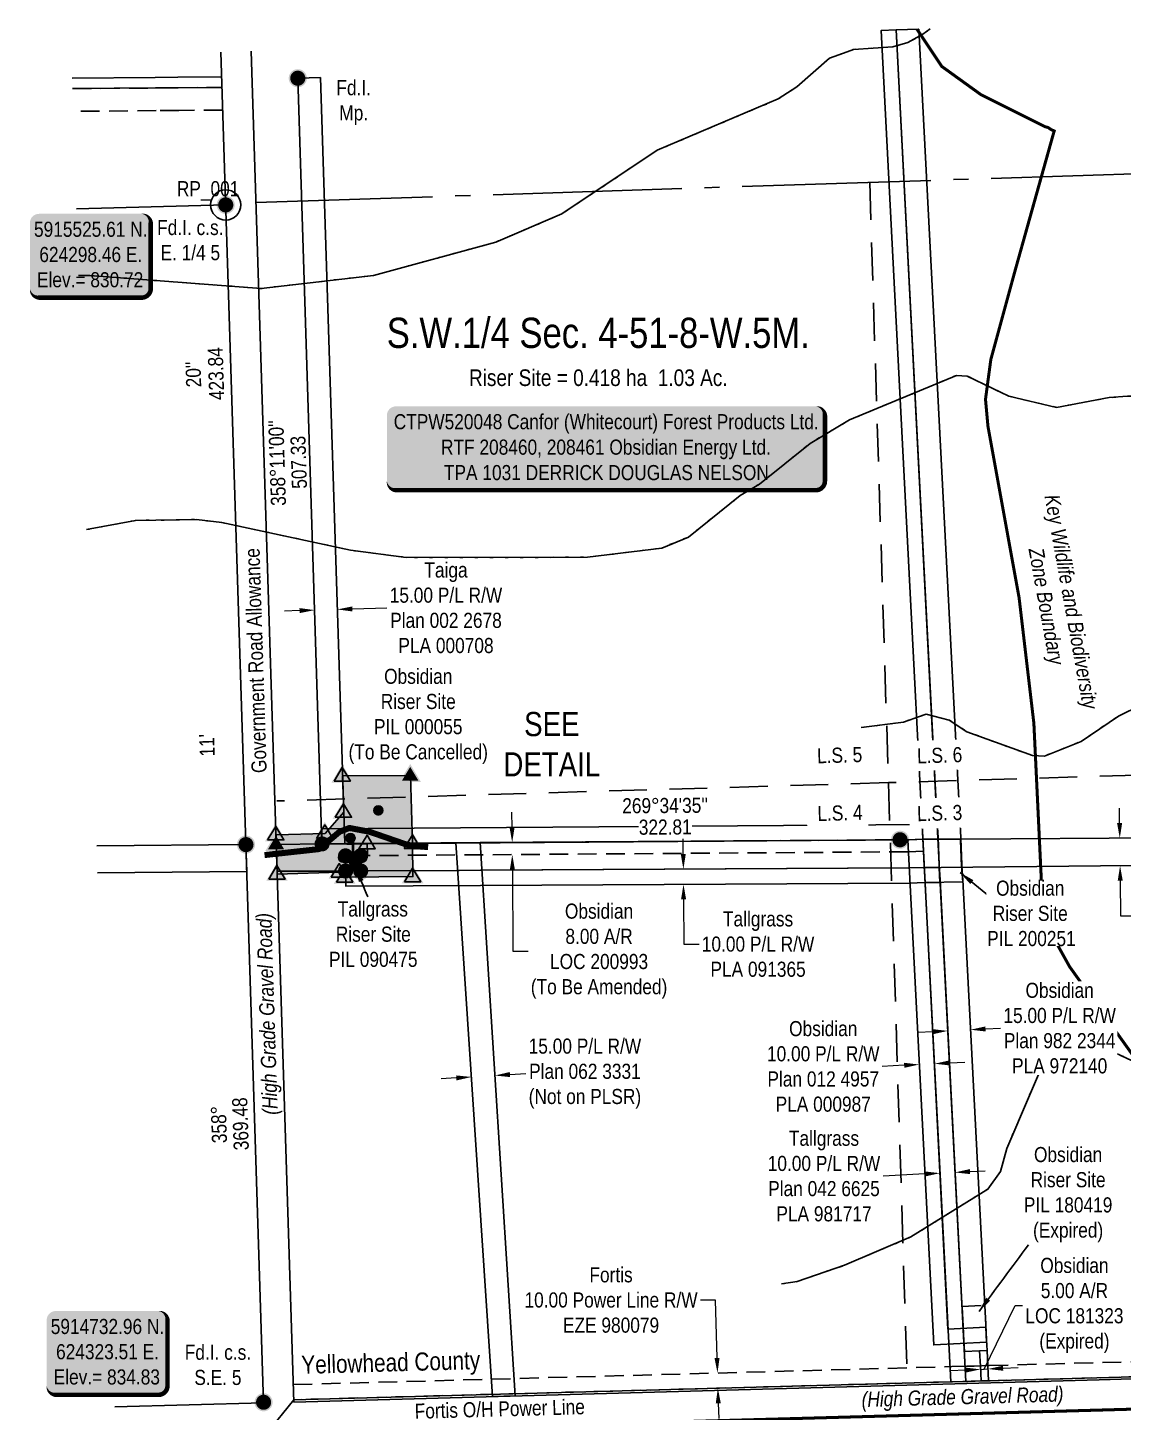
# Model space of a CAD drawing. Extents: x 622735 to 628263, y 5913906 to 5918239.
# Drawn here: x 624167 to 624893, y 5914726 to 5915643 of the extents above; entities that cross this region are included whole.
import ezdxf
from ezdxf.enums import TextEntityAlignment as Align

# ---------------------------------------------------------------- set-up
doc = ezdxf.new("R2010")
doc.units = 0
doc.header["$LTSCALE"] = 5
for name, pattern in [('BORDER2', [22.225, 6.35, -3.175, 6.35, -3.175, 0, -3.175]), ('DASHDOT2', [12.7, 6.35, -3.175, 0, -3.175]), ('foc-ACCESSROAD', [3.75, 2.5, -1.25]), ('foc-FLOWLINE', [3.75, 2.5, -1.25]), ('foc-LSD', [8, 5, -3]), ('foc-QUARTERLINE', [33, 25, -3, 2, -3]), ('foc-WHEELTRACKS', [2, 0.4, -1.6]), ('UG_PIPE', [1.875, 1.25, -0.625])]:
    doc.linetypes.add(name, pattern=pattern)
for name, color, linetype in [('35', 37, 'Continuous'), ('AS-FENCE', 48, 'foc-FENCE'), ('AS-PIPE-AG', 44, 'Continuous'), ('AS-PIPE-UG', 44, 'UG_PIPE'), ('AS-POWER', 104, 'foc-POWER'), ('AS-ROADS', 254, 'Continuous'), ('AS-SYMBOL', 7, 'Continuous'), ('AS-WILDLIFE', 131, 'DASHDOT2'), ('C-AR', 13, 'foc-ACCESSROAD'), ('C-RW', 13, 'Continuous'), ('C-SYMBOL', 7, 'Continuous'), ('C-WS', 13, 'foc-ACCESSROAD'), ('DETAIL-T', 7, 'Continuous'), ('F-AR', 190, 'foc-ACCESSROAD'), ('F-EZE', 190, 'foc-FLOWLINE'), ('F-RW', 190, 'Continuous'), ('L-33', 7, 'Continuous'), ('L-AREAREQUIRED', 7, 'Continuous'), ('L-BD', 7, 'Continuous'), ('L-MON', 1, 'Continuous'), ('L-MON-T', 1, 'Continuous'), ('L-ROAD-T', 7, 'Continuous'), ('L-SEC', 7, 'Continuous'), ('L-SECLBL', 7, 'Continuous'), ('L-SECQ', 8, 'foc-QUARTERLINE'), ('L-SECTION-LSD', 7, 'foc-LSD'), ('P-PROPOSED', 10, 'Continuous'), ('P-PROPOSED-H', 21, 'Continuous'), ('T-WATER-P3', 160, 'foc-WHEELTRACKS')]:
    doc.layers.add(name, color=color, linetype=linetype)
doc.layers.add('AS-COUNTY', color=7, linetype='BORDER2', lineweight=60, true_color=0xcc33ff)
for name, color, linetype, lineweight in [('C-AR-T', 13, 'Continuous', 9), ('C-RW-T', 13, 'Continuous', 9), ('C-WS-T', 13, 'Continuous', 9), ('F-EZE-T', 190, 'Continuous', 9), ('F-RW-T', 190, 'Continuous', 9), ('T-TEXT', 48, 'Continuous', 18)]:
    doc.layers.add(name, color=color, linetype=linetype, lineweight=lineweight)
doc.styles.add('100L', font='ARIALN.TTF', dxfattribs={"height": 11})
doc.styles.add('175L', font='ARIALN.TTF', dxfattribs={"height": 20})
doc.styles.add('240', font='ARIALN.TTF', dxfattribs={"height": 30})
doc.styles.add('80', font='ARIALN.TTF', dxfattribs={"height": 10})
doc.styles.add('80CG', font='ARIALN.TTF', dxfattribs={"height": 10})
doc.styles.add('80L', font='ARIALN.TTF', dxfattribs={"height": 10})
doc.styles.add('80LS', font='ARIALNI.TTF', dxfattribs={"height": 10})
doc.styles.add('foc-LtypeFont', font='ARIALN.TTF', dxfattribs={"height": 7.35})
doc.linetypes.add('foc-FENCE', pattern='A,10,-1,["X",foc-LtypeFont,S=0.2,R=0,X=-0.625,Y=-0.75],-1.24', length=12.24)
doc.linetypes.add('foc-POWER', pattern='A,6,-1,["P",foc-LtypeFont,S=0.2,R=0,X=-0.625,Y=-0.75],-1.24,4', length=12.24)
doc.linetypes.add('foc-POWER-NOLINE', pattern='A,0,-4,["P",foc-LtypeFont,S=0.2,R=0,X=-0.625,Y=-0.75],-8.24', length=12.24)
doc.linetypes.add('foc-TOPO-flowdirection-NOLINE', pattern='A,0,[">",foc-LtypeFont,S=0.3,R=0,X=0,Y=-0.945],-20,[">",foc-LtypeFont,S=0.3,R=0,X=0,Y=-0.945],0', length=20)
doc.dimstyles.new('Compass 5 000', dxfattribs={"dimscale": 5, "dimtxt": 9, "dimasz": 2, "dimexe": 0.2, "dimexo": 0.0625, "dimgap": 0.5, "dimtad": 0, "dimtih": 1, "dimtoh": 1, "dimzin": 0, "dimdsep": 46, "dimtxsty": '80CG', "dimcen": 0.1, "dimse1": 1, "dimse2": 1, "dimclrd": 256, "dimclrt": 256, "dimaunit": 1, "dimadec": 4, "dimazin": 0, "dimtfac": 0.06, "dimtofl": 0, "dimtmove": 0, "dimatfit": 1, "dimfxl": 0.2, "dimtolj": 1, "dimtzin": 0, "dimlwd": -1, "dimarcsym": 0})

# ---------------------------------------------------------------- blocks, each defined once
blk = doc.blocks.new('*U375')
h = blk.add_hatch(color=255)
edge = h.paths.add_edge_path()
edge.add_line((-139, -28.5), (139, -28.5))
edge.add_arc((139, -22.5), 6, 270, 360)
edge.add_line((145, -22.5), (145, 21))
edge.add_arc((139, 21), 6, 0, 90)
edge.add_line((139, 27), (-139, 27))
edge.add_arc((-139, 21), 6, 90, 180)
edge.add_line((-145, 21), (-145, -22.5))
edge.add_arc((-139, -22.5), 6, 180, 270)
at = {"color": 44, "flags": 128}
blk.add_lwpolyline([(-139, -28.5, 3, 3, 0), (139, -28.5, 3, 3, 0.414214), (145, -22.5, 3, 3, 0), (145, 21, 3, 0, 0.414214), (139, 27, 0, 0, 0), (-139, 27, 0, 0, 0.414214), (-145, 21, 0, 0, 0), (-145, -22.5, 0, 3, 0.414214)], format="xyseb", close=True, dxfattribs=at)
at = {"color": 44, "style": '80'}
blk.add_attdef('ENTER_TEXT_001', (-35.99, -5), '', height=10, dxfattribs=at)
blk = doc.blocks.new('*D376')
at = {"layer": 'F-EZE-T', "transparency": 16777216}
for p, q in [((624622.7, 5914800.61), (624612.7, 5914800.61)), ((624623.75, 5914762.3), (624622.7, 5914800.61)), ((624624.56, 5914732.3), (624624.84, 5914722.3))]:
    blk.add_line(p, q, dxfattribs=at)
for points in [[(624625.41, 5914762.34), (624622.08, 5914762.25), (624624.02, 5914752.3)], [(624626.23, 5914732.34), (624622.9, 5914732.25), (624624.29, 5914742.29)]]:
    blk.add_solid(points, dxfattribs=at)
at = {"layer": 'F-EZE-T', "transparency": 16777216, "insert": (624553.56, 5914800.61), "char_height": 10, "attachment_point": 5, "style": '80CG', "bg_fill": 3, "box_fill_scale": 1.1, "bg_fill_color": 256, "bg_fill_true_color": 13158600, "bg_fill_transparency": 0}
blk.add_mtext('\\A1;Fortis\\P10.00 Power Line R/W\\PEZE 980079', dxfattribs=at)
blk = doc.blocks.new('*D377')
at = {"layer": 'C-AR-T', "transparency": 16777216}
for p, q in [((624800.66, 5914754.86), (624821.06, 5914797.04)), ((624821.06, 5914797.04), (624826.06, 5914797.04)), ((624788.19, 5914754.25), (624778.2, 5914753.76)), ((624798.18, 5914754.74), (624803.15, 5914754.98)), ((624813.14, 5914755.47), (624823.12, 5914755.96))]:
    blk.add_line(p, q, dxfattribs=at)
for points in [[(624788.11, 5914755.91), (624788.27, 5914752.58), (624798.18, 5914754.74)], [(624813.05, 5914757.13), (624813.22, 5914753.81), (624803.15, 5914754.98)]]:
    blk.add_solid(points, dxfattribs=at)
at = {"layer": 'C-AR-T', "transparency": 16777216, "insert": (624860.36, 5914797.04), "char_height": 10, "attachment_point": 5, "style": '80CG'}
blk.add_mtext('\\A1;Obsidian\\P5.00 A/R\\PLOC 181323\\P(Expired)', dxfattribs=at)
blk = doc.blocks.new('*D378')
at = {"layer": 'C-AR-T', "transparency": 16777216}
for p, q in [((624488.04, 5915113.53), (624487.97, 5915123.53)), ((624488.23, 5915085.53), (624488.61, 5915031.57)), ((624488.61, 5915031.57), (624498.61, 5915031.57))]:
    blk.add_line(p, q, dxfattribs=at)
for points in [[(624489.7, 5915113.54), (624486.37, 5915113.52), (624488.11, 5915103.53)], [(624489.9, 5915085.55), (624486.57, 5915085.52), (624488.16, 5915095.53)]]:
    blk.add_solid(points, dxfattribs=at)
at = {"layer": 'C-AR-T', "transparency": 16777216, "insert": (624545.63, 5915031.57), "char_height": 10, "attachment_point": 5, "style": '80CG'}
blk.add_mtext('\\A1;Obsidian\\P8.00 A/R\\PLOC 200993\\P(To Be Amended)', dxfattribs=at)
blk = doc.blocks.new('*D379')
at = {"layer": 'C-RW-T', "transparency": 16777216}
for p, q in [((624747.63, 5914956.02), (624733.14, 5914955.25)), ((624777.75, 5914957.61), (624787.73, 5914958.13))]:
    blk.add_line(p, q, dxfattribs=at)
for points in [[(624747.54, 5914957.68), (624747.71, 5914954.35), (624757.61, 5914956.54)], [(624777.66, 5914959.27), (624777.83, 5914955.94), (624767.76, 5914957.08)]]:
    blk.add_solid(points, dxfattribs=at)
at = {"layer": 'C-RW-T', "transparency": 16777216, "insert": (624694.06, 5914955.25), "char_height": 10, "attachment_point": 5, "style": '80CG'}
blk.add_mtext('\\A1;Obsidian\\P10.00 P/L R/W\\PPlan 012 4957\\PPLA 000987', dxfattribs=at)
blk = doc.blocks.new('*D380')
at = {"layer": 'F-RW-T', "transparency": 16777216}
for p, q in [((624601.38, 5915095.87), (624601.3, 5915105.87)), ((624601.6, 5915065.87), (624601.81, 5915036.22)), ((624601.81, 5915036.22), (624611.81, 5915036.22))]:
    blk.add_line(p, q, dxfattribs=at)
for points in [[(624603.04, 5915095.88), (624599.71, 5915095.86), (624601.45, 5915085.87)], [(624603.26, 5915065.88), (624599.93, 5915065.86), (624601.52, 5915075.87)]]:
    blk.add_solid(points, dxfattribs=at)
at = {"layer": 'F-RW-T', "transparency": 16777216, "insert": (624650.9, 5915036.22), "char_height": 10, "attachment_point": 5, "style": '80CG'}
blk.add_mtext('\\A1;Tallgrass\\P10.00 P/L R/W\\PPLA 091365', dxfattribs=at)
blk = doc.blocks.new('*D381')
at = {"layer": 'C-RW-T', "transparency": 16777216}
for p, q in [((624766.58, 5914978.28), (624756.59, 5914977.76)), ((624801.51, 5914980.09), (624811.49, 5914980.61))]:
    blk.add_line(p, q, dxfattribs=at)
for points in [[(624801.42, 5914981.76), (624801.59, 5914978.43), (624791.52, 5914979.57)], [(624766.49, 5914979.94), (624766.67, 5914976.61), (624776.57, 5914978.8)]]:
    blk.add_solid(points, dxfattribs=at)
at = {"layer": 'C-RW-T', "transparency": 16777216, "insert": (624850.58, 5914980.61), "char_height": 10, "attachment_point": 5, "style": '80CG', "bg_fill": 3, "box_fill_scale": 1.1, "bg_fill_color": 256, "bg_fill_true_color": 13158600, "bg_fill_transparency": 0}
blk.add_mtext('\\A1;Obsidian\\P15.00 P/L R/W\\PPlan 982 2344\\PPLA 972140', dxfattribs=at)
blk = doc.blocks.new('*D382')
at = {"layer": 'F-RW-T', "transparency": 16777216}
for p, q in [((624761.35, 5914884.1), (624733.64, 5914882.66)), ((624791.22, 5914885.64), (624801.2, 5914886.16))]:
    blk.add_line(p, q, dxfattribs=at)
for points in [[(624761.26, 5914885.76), (624761.44, 5914882.43), (624771.34, 5914884.61)], [(624791.13, 5914887.31), (624791.3, 5914883.98), (624781.23, 5914885.12)]]:
    blk.add_solid(points, dxfattribs=at)
at = {"layer": 'F-RW-T', "transparency": 16777216, "insert": (624694.55, 5914882.66), "char_height": 10, "attachment_point": 5, "style": '80CG'}
blk.add_mtext('\\A1;Tallgrass\\P10.00 P/L R/W\\PPlan 042 6625\\PPLA 981717', dxfattribs=at)
blk = doc.blocks.new('*D452')
at = {"layer": 'F-RW-T', "transparency": 16777216}
for p, q in [((624347.34, 5915257.04), (624337.34, 5915256.72)), ((624382.31, 5915258.15), (624405.2, 5915258.87))]:
    blk.add_line(p, q, dxfattribs=at)
for points in [[(624347.28, 5915258.71), (624347.39, 5915255.37), (624357.33, 5915257.36)], [(624382.26, 5915259.81), (624382.37, 5915256.48), (624372.32, 5915257.83)]]:
    blk.add_solid(points, dxfattribs=at)
at = {"layer": 'F-RW-T', "transparency": 16777216, "insert": (624444.28, 5915258.87), "char_height": 10, "attachment_point": 5, "style": '80CG'}
blk.add_mtext('\\A1;Taiga\\P15.00 P/L R/W\\PPlan 002 2678\\PPLA 000708', dxfattribs=at)
blk = doc.blocks.new('RISER')
h = blk.add_hatch(color=255)
h.dxf.hatch_style = 1
edge = h.paths.add_edge_path()
edge.add_arc((0, 0), 0.7, 0, 360)
blk.add_hatch(color=48).paths.add_polyline_path([(0.58, -0.15), (-0.58, -0.15, 0.774597)])
at = {"color": 48}
blk.add_line((-0.58, -0.15), (0.58, -0.15), dxfattribs=at)
blk.add_circle((0, 0), 0.6, dxfattribs=at)
blk = doc.blocks.new('PIG')
h = blk.add_hatch(color=255)
h.dxf.hatch_style = 1
edge = h.paths.add_edge_path()
edge.add_arc((0, 0), 0.85, 0, 360)
at = {"layer": 'AS-SYMBOL'}
h = blk.add_hatch(color=48, dxfattribs=at)
h.dxf.hatch_style = 1
h.paths.add_polyline_path([(-0.1, 0, 1), (-0.55, 0, 1)])
h = blk.add_hatch(color=48, dxfattribs=at)
h.dxf.hatch_style = 1
h.paths.add_polyline_path([(0.1, 0, 1), (0.55, 0, 1)])
at = {"layer": 'AS-SYMBOL', "color": 48}
for centre, radius in [((0, 0), 0.75), ((-0.33, 0), 0.225), ((0.33, 0), 0.225)]:
    blk.add_circle(centre, radius, dxfattribs=at)
blk = doc.blocks.new('fdia')
at = {"color": 255, "const_width": 1}
blk.add_lwpolyline([(-0.5, 0, 1), (0.5, 0, 1)], format="xyb", close=True, dxfattribs=at)
blk = doc.blocks.new('Fdiaa')
blk.add_blockref('fdia', (0, 0))
blk = doc.blocks.new('fdib')
at = {"color": 1, "const_width": 1.6}
blk.add_lwpolyline([(-0.4, 0, 1), (0.4, 0, 1)], format="xyb", close=True, dxfattribs=at)
at = {"color": 1}
blk.add_circle((0, 0), 0.8, dxfattribs=at)
blk = doc.blocks.new('Fdibb')
blk.add_blockref('fdib', (0, 0))
blk = doc.blocks.new('fdicc')
for name in ['Fdibb', 'Fdiaa']:
    blk.add_blockref(name, (0, 0))
blk = doc.blocks.new('FDI')
blk.add_blockref('fdicc', (0, 0))
blk = doc.blocks.new('STRIA')
blk.add_hatch(color=255).paths.add_polyline_path([(-0.04, 1.52), (-1.47, -0.87), (1.39, -0.87)])
blk = doc.blocks.new('STRIAA')
blk.add_blockref('STRIA', (0, 0))
blk = doc.blocks.new('STRIB')
at = {"color": 1}
blk.add_solid([(-1.12, -0.67), (-0.04, 1.13), (1.04, -0.67)], dxfattribs=at)
blk = doc.blocks.new('STRIBB')
blk.add_blockref('STRIB', (0, 0))
blk = doc.blocks.new('STRICC')
for name in ['STRIAA', 'STRIBB']:
    blk.add_blockref(name, (0, 0))
blk = doc.blocks.new('fdspike')
blk.add_blockref('STRICC', (0, 0))
blk = doc.blocks.new('TRIA')
blk.add_hatch(color=255).paths.add_polyline_path([(-0.04, 1.52), (-1.47, -0.87), (1.39, -0.87)])
blk = doc.blocks.new('TRIAA')
blk.add_blockref('TRIA', (0, 0))
blk = doc.blocks.new('TRIB')
at = {"color": 1}
blk.add_lwpolyline([(-1.12, -0.67), (-0.04, 1.13), (1.04, -0.67)], close=True, dxfattribs=at)
blk = doc.blocks.new('TRIBB')
blk.add_blockref('TRIB', (0, 0))
blk = doc.blocks.new('TRICC')
for name in ['TRIAA', 'TRIBB']:
    blk.add_blockref(name, (0, 0))
blk = doc.blocks.new('plspike')
blk.add_blockref('TRICC', (0, 0))
blk = doc.blocks.new('*D458')
at = {"layer": 'F-RW-T', "transparency": 16777216}
for p, q in [((624451.13, 5914947.66), (624441.15, 5914947.03)), ((624486.62, 5914949.9), (624497.18, 5914950.56))]:
    blk.add_line(p, q, dxfattribs=at)
for points in [[(624451.02, 5914949.33), (624451.23, 5914946), (624461.11, 5914948.29)], [(624486.52, 5914951.56), (624486.73, 5914948.23), (624476.64, 5914949.27)]]:
    blk.add_solid(points, dxfattribs=at)
at = {"layer": 'F-RW-T', "transparency": 16777216, "insert": (624536.27, 5914950.56), "char_height": 10, "attachment_point": 5, "style": '80CG'}
blk.add_mtext('\\A1;15.00 P/L R/W\\PPlan 062 3331\\P(Not on PLSR)', dxfattribs=at)
blk = doc.blocks.new('*D459')
at = {"layer": 'F-RW-T', "transparency": 16777216}
for p, q in [((624890.28, 5915116.35), (624890.17, 5915126.35)), ((624890.69, 5915078.18), (624890.93, 5915054.87)), ((624890.93, 5915054.87), (624900.93, 5915054.87))]:
    blk.add_line(p, q, dxfattribs=at)
for points in [[(624891.95, 5915116.37), (624888.61, 5915116.34), (624890.39, 5915106.35)], [(624892.35, 5915078.2), (624889.02, 5915078.16), (624890.58, 5915088.18)]]:
    blk.add_solid(points, dxfattribs=at)
at = {"layer": 'F-RW-T', "transparency": 16777216, "insert": (624940.02, 5915054.87), "char_height": 10, "attachment_point": 5, "style": '80CG'}
blk.add_mtext('\\A1;Taiga\\P18.00 P/L R/W\\PPlan 002 2676\\PPLA 992285', dxfattribs=at)
blk = doc.blocks.new('*U464')
h = blk.add_hatch(color=254)
edge = h.paths.add_edge_path()
edge.add_line((-34, -28.5), (34, -28.5))
edge.add_arc((34, -22.5), 6, 270, 360)
edge.add_line((40, -22.5), (40, 21))
edge.add_arc((34, 21), 6, 0, 90)
edge.add_line((34, 27), (-34, 27))
edge.add_arc((-34, 21), 6, 90, 180)
edge.add_line((-40, 21), (-40, -22.5))
edge.add_arc((-34, -22.5), 6, 180, 270)
at = {"color": 1, "flags": 128}
blk.add_lwpolyline([(-34, -28.5, 3, 3, 0), (34, -28.5, 3, 3, 0.414214), (40, -22.5, 3, 3, 0), (40, 21, 3, 0, 0.414214), (34, 27, 0, 0, 0), (-34, 27, 0, 0, 0.414214), (-40, 21, 0, 0, 0), (-40, -22.5, 0, 3, 0.414214)], format="xyseb", close=True, dxfattribs=at)
blk.add_lwpolyline([(-28.6, -6.24, 0, 10, 0), (0, 0, 5, 5, 0)], format="xyseb", dxfattribs=at)
at = {"color": 1, "style": '80'}
blk.add_attdef('ENTER_TEXT_001', (-35.99, -5), '', height=10, dxfattribs=at)

msp = doc.modelspace()

# ---------------------------------------------------------------- hatches: boundary and pattern name
at = {"layer": 'P-PROPOSED-H'}
h = msp.add_hatch(color=256, dxfattribs=at)
h.dxf.hatch_style = 1
h.paths.add_polyline_path([(624377.397, 5915080.621), (624373.829, 5915083.862), (624332.581, 5915082.555), (624331.77, 5915108.541), (624364.243, 5915109.568), (624376.584, 5915123.555), (624375.817, 5915147.558), (624420.791, 5915147.893), (624422.22, 5915102.932), (624422.371, 5915080.94)])

# ---------------------------------------------------------------- linework, layer by layer
at = {"layer": '35', "color": 3}
msp.add_circle((624298.456, 5915525.612), 9.997, dxfattribs=at)
at = {"layer": 'AS-COUNTY', "const_width": 1.999, "flags": 128}
msp.add_lwpolyline([(625254.996, 5914738.391), (625155.01, 5914735.583), (624877.34, 5914727.785), (624805.783, 5914725.799), (624790.796, 5914725.382), (624780.794, 5914725.105), (624672.102, 5914722.09), (624225.651, 5914709.723)], dxfattribs=at)
at = {"layer": 'AS-FENCE'}
for p, q in [((624348.163, 5915108.148), (624348.072, 5915108.197)), ((624355.048, 5915108.002), (624354.946, 5915107.972))]:
    msp.add_line(p, q, dxfattribs=at)
at = {"layer": 'AS-PIPE-AG'}
for p, q in [((624399.469, 5915124.755), (624399.478, 5915124.739)), ((624399.478, 5915124.739), (624401.179, 5915126.351)), ((624401.179, 5915126.351), (624401.375, 5915126.658)), ((624381.06, 5915106.411), (624381.051, 5915106.418)), ((624383.647, 5915091.83), (624383.643, 5915087.862)), ((624383.648, 5915091.828), (624383.647, 5915091.83)), ((624383.647, 5915087.861), (624383.637, 5915089.665)), ((624383.643, 5915087.862), (624383.647, 5915087.861))]:
    msp.add_line(p, q, dxfattribs=at)
for points in [[(624378.885, 5915102.769), (624378.596, 5915102.844), (624378.596, 5915102.49), (624382.296, 5915102.371), (624382.431, 5915094.98)], [(624382.097, 5915104.659), (624382.19, 5915105.842), (624381.072, 5915105.951), (624381.06, 5915106.411)], [(624381.932, 5915105.345), (624383.074, 5915105.349), (624382.947, 5915093.693)], [(624383.637, 5915089.665), (624383.031, 5915089.632), (624382.939, 5915093.556)]]:
    msp.add_lwpolyline(points, dxfattribs=at)
at = {"layer": 'AS-PIPE-UG'}
for p, q in [((624376.13, 5915093.583), (624376.115, 5915093.572)), ((624376.115, 5915093.572), (624388.791, 5915093.566))]:
    msp.add_line(p, q, dxfattribs=at)
at = {"layer": 'AS-POWER', "linetype": 'foc-POWER-NOLINE', "flags": 128}
msp.add_lwpolyline([(624225.651, 5914709.723), (624325.614, 5914712.493), (624343.581, 5914734.632), (624899.254, 5914749.791), (624902.133, 5914649.848)], dxfattribs=at)
at = {"layer": 'AS-ROADS', "const_width": 3.999}
msp.add_lwpolyline([(624324.154, 5915095.208), (624360.14, 5915099.14), (624373.885, 5915110.681), (624380.372, 5915113.136), (624393.622, 5915110.641), (624417.373, 5915102.436), (624417.392, 5915102.415), (624421.926, 5915101.349), (624432.439, 5915100.458)], dxfattribs=at)
at = {"layer": 'AS-WILDLIFE', "const_width": 2, "flags": 128}
msp.add_lwpolyline([(625089.264, 5914654.958), (625072.355, 5914705.684), (624999.193, 5914881.274), (624989.107, 5914894.721), (624946.721, 5914915.914), (624920.732, 5914934.646), (624910.069, 5914947.233), (624857.152, 5915021.317), (624846.138, 5915041.172), (624838.639, 5915074.684), (624833.513, 5915182.335), (624823.702, 5915265.723), (624803.097, 5915379.052), (624801.484, 5915396.941), (624805.008, 5915423.253), (624820.883, 5915481.461), (624821.034, 5915481.904), (624821.063, 5915482.112), (624846.95, 5915574.567), (624844.995, 5915575.436), (624842.846, 5915576.912), (624840.888, 5915577.374), (624798.554, 5915598.541), (624772.565, 5915617.273), (624756.087, 5915641.933)], dxfattribs=at)
at = {"layer": 'C-AR'}
for points in [[(624744.809, 5915105.327), (624749.819, 5915105.335), (624759.971, 5915105.695), (624760.383, 5915097.702), (624750.238, 5915097.368), (624392.243, 5915094.862), (624392.169, 5915102.859), (624422.178, 5915103.068), (624450.838, 5915103.269), (624465.859, 5915103.375), (624744.809, 5915105.327)], [(624803.532, 5914747.18), (624798.558, 5914747.038), (624798.071, 5914756.92), (624797.572, 5914767.026), (624802.54, 5914767.288), (624803.049, 5914757.058), (624803.532, 5914747.18)]]:
    msp.add_lwpolyline(points, close=True, dxfattribs=at)
at = {"layer": 'C-RW'}
msp.add_lwpolyline([(624757.381, 5915641.976), (624785.051, 5915106.888), (624785.097, 5915105.9), (624785.768, 5915088.859), (624785.857, 5915087.804), (624786.365, 5915078.889), (624800.995, 5914797.095), (624801.66, 5914784.276), (624802.173, 5914774.371), (624802.54, 5914767.288), (624803.046, 5914757.058), (624803.532, 5914747.18), (624798.561, 5914747.038), (624788.441, 5914746.768), (624771.38, 5915078.85), (624770.863, 5915088.826), (624770.054, 5915106.778), (624769.488, 5915117.04), (624742.425, 5915641.481), (624757.381, 5915641.976)], dxfattribs=at)
for points in [[(624749.978, 5915105.361), (624767.178, 5914770.928), (624802.119, 5914772.753), (624801.597, 5914782.736), (624776.648, 5914781.433), (624759.47, 5915115.428), (624362.166, 5915112.493), (624362.24, 5915102.496), (624744.95, 5915105.324)], [(624769.98, 5915105.746), (624784.532, 5915105.838), (624784.974, 5915105.956), (624785.024, 5915104.854), (624785.679, 5915087.811), (624786.437, 5915077.499), (624761.463, 5915076.972), (624760.899, 5915087.783), (624760.385, 5915097.702), (624759.971, 5915105.695), (624769.98, 5915105.746)]]:
    msp.add_lwpolyline(points, close=True, dxfattribs=at)
at = {"layer": 'C-WS'}
msp.add_lwpolyline([(624797.572, 5914767.026), (624787.572, 5914766.497), (624787.213, 5914773.428), (624786.699, 5914783.332), (624786.027, 5914796.304), (624800.995, 5914797.095), (624801.66, 5914784.276), (624802.173, 5914774.371), (624802.54, 5914767.288), (624797.572, 5914767.026)], close=True, dxfattribs=at)
at = {"layer": 'F-AR'}
for points in [[(624196.987, 5915602.568), (624251.991, 5915603.041), (624266.996, 5915603.171), (624295.996, 5915603.421)], [(624296.471, 5915588.414), (624267.48, 5915588.165), (624252.474, 5915588.036), (624197.468, 5915587.563)]]:
    msp.add_lwpolyline(points, dxfattribs=at)
at = {"layer": 'F-EZE'}
msp.add_lwpolyline([(624343.265, 5914744.633), (624779.091, 5914756.534), (624789.014, 5914756.805), (624794.016, 5914756.941), (624803.941, 5914757.212), (624908.572, 5914760.07), (624908.846, 5914750.053), (624804.47, 5914747.2), (624789.532, 5914746.792), (624779.562, 5914746.52), (624343.581, 5914734.632)], dxfattribs=at)
at = {"layer": 'F-RW'}
for points in [[(624742.425, 5915641.481), (624788.441, 5914746.768), (624778.445, 5914746.495), (624732.433, 5915641.15)], [(624377.819, 5915084.65), (624377.778, 5915094.671), (624387.747, 5915094.752), (624387.815, 5915084.704)], [(624467.053, 5915085.136), (624750.822, 5915086.691), (624760.964, 5915086.977), (624770.856, 5915086.948), (624771.354, 5915076.98), (624761.463, 5915076.972), (624761.109, 5915076.971), (624751.326, 5915076.694), (624750.991, 5915076.685), (624467.108, 5915075.132), (624377.88, 5915074.644), (624377.819, 5915084.65), (624387.815, 5915084.704), (624452.034, 5915085.054), (624467.053, 5915085.136)]]:
    msp.add_lwpolyline(points, close=True, dxfattribs=at)
for points in [[(624196.762, 5915609.553), (624251.766, 5915610.025), (624266.772, 5915610.15), (624295.775, 5915610.41)], [(624295.996, 5915603.421), (624266.996, 5915603.171), (624251.991, 5915603.041), (624196.987, 5915602.568)], [(624213.081, 5915101.255), (624311.849, 5915102.124), (624312.414, 5915084.244), (624213.656, 5915083.346)], [(624331.966, 5915102.287), (624363.144, 5915102.699), (624378.184, 5915102.79), (624393.197, 5915102.895), (624423.223, 5915103.105), (624451.884, 5915103.306), (624466.905, 5915103.412), (624745.855, 5915105.365), (624750.865, 5915105.372), (624761.017, 5915105.732), (624771.03, 5915105.711), (624785.581, 5915105.761), (625046.36, 5915107.468), (625243.183, 5915108.986), (625243.67, 5915093.728), (625046.597, 5915092.834), (625046.629, 5915089.838), (624750.938, 5915086.694), (624468.087, 5915085.142), (624453.066, 5915085.06), (624387.815, 5915084.704), (624377.819, 5915084.65), (624332.522, 5915084.452), (624331.966, 5915102.287)]]:
    msp.add_lwpolyline(points, dxfattribs=at)
at = {"layer": 'F-RW', "flags": 128}
for points in [[(624346.163, 5915609.483), (624362.18, 5915102.686), (624377.231, 5915102.784), (624361.15, 5915609.958)], [(624489.999, 5914737.174), (624466.936, 5915103.412), (624450.902, 5915103.197), (624475.031, 5914736.759)]]:
    msp.add_lwpolyline(points, close=True, dxfattribs=at)
at = {"layer": 'L-SEC'}
for p, q in [((624295.261, 5915626.671), (624323.526, 5914732.56)), ((624315.36, 5915627.337), (624343.629, 5914733.117)), ((624876.775, 5914747.894), (625254.355, 5914758.498)), ((624343.629, 5914733.117), (624876.782, 5914747.894)), ((624877.34, 5914727.785), (625254.996, 5914738.391)), ((624225.005, 5914729.829), (624323.526, 5914732.56)), ((624225.651, 5914709.723), (624877.34, 5914727.785))]:
    msp.add_line(p, q, dxfattribs=at)
at = {"layer": 'L-SECQ'}
for p, q in [((625095.092, 5915552.631), (624318.525, 5915527.234)), ((624298.456, 5915525.615), (624199.543, 5915522.926))]:
    msp.add_line(p, q, dxfattribs=at)
at = {"layer": 'L-SECTION-LSD'}
for p, q in [((624724.803, 5915540.65), (624737.247, 5915143.183)), ((625142.121, 5915155.322), (624737.247, 5915143.183)), ((624737.247, 5915143.183), (624332.298, 5915131.042)), ((624737.247, 5915143.183), (624749.691, 5914745.722))]:
    msp.add_line(p, q, dxfattribs=at)
at = {"layer": 'P-PROPOSED'}
msp.add_lwpolyline([(624377.397, 5915080.621), (624373.829, 5915083.862), (624332.581, 5915082.555), (624331.77, 5915108.541), (624364.243, 5915109.568), (624376.584, 5915123.555), (624375.817, 5915147.558), (624420.791, 5915147.893), (624422.22, 5915102.932), (624422.371, 5915080.94)], close=True, dxfattribs=at)
at = {"layer": 'T-WATER-P3', "flags": 128}
for points in [[(624704.349, 5915624.985), (624712.348, 5915627.898), (624714.157, 5915628.556), (624740.1, 5915630.243), (624750.099, 5915633.168), (624760.099, 5915638.665), (624764.766, 5915642.221)], [(624200.958, 5915478.859), (624208.419, 5915478.862), (624321.809, 5915470.289), (624396.385, 5915478.977), (624477.207, 5915500.954), (624520.976, 5915519.664), (624584.172, 5915561.816), (624664.315, 5915595.759), (624676.654, 5915603.738), (624698.2, 5915622.743), (624704.349, 5915624.985)], [(624206.357, 5915310.693), (624238.694, 5915316.736), (624279.185, 5915317.33), (624295.969, 5915315.359), (624381.161, 5915297.045), (624417.855, 5915292.228), (624537.956, 5915292.324), (624587.182, 5915298.467), (624604.852, 5915305.765), (624639.065, 5915333.252), (624651.913, 5915340.788), (624685.441, 5915367.756), (624711.405, 5915383.318), (624782.29, 5915412.708), (624789.337, 5915412.308), (624816.887, 5915398.985), (624848.565, 5915391.566), (624883.328, 5915398.022), (624943.962, 5915402.517), (624959.445, 5915408.233), (624967.796, 5915419.503), (624979.893, 5915427.53), (624998.263, 5915430.312), (625057.713, 5915434.551), (625093.765, 5915440.55), (625112.946, 5915441.88), (625130.661, 5915445.518), (625141.718, 5915454.801), (625149.395, 5915467.228), (625160.684, 5915476.647), (625175.341, 5915483.095), (625230.794, 5915497.674)]]:
    msp.add_lwpolyline(points, dxfattribs=at)
at = {"layer": 'T-WATER-P3', "linetype": 'foc-TOPO-flowdirection-NOLINE', "flags": 128}
for points in [[(624704.349, 5915624.985), (624712.348, 5915627.898), (624714.157, 5915628.556), (624740.1, 5915630.243), (624750.099, 5915633.168), (624760.099, 5915638.665), (624764.766, 5915642.221)], [(624200.958, 5915478.859), (624208.419, 5915478.862), (624321.809, 5915470.289), (624396.385, 5915478.977), (624477.207, 5915500.954), (624520.976, 5915519.664), (624584.172, 5915561.816), (624664.315, 5915595.759), (624676.654, 5915603.738), (624698.2, 5915622.743), (624704.349, 5915624.985)], [(624206.357, 5915310.693), (624238.694, 5915316.736), (624279.185, 5915317.33), (624295.969, 5915315.359), (624381.161, 5915297.045), (624417.855, 5915292.228), (624537.956, 5915292.324), (624587.182, 5915298.467), (624604.852, 5915305.765), (624639.065, 5915333.252), (624651.913, 5915340.788), (624685.441, 5915367.756), (624711.405, 5915383.318), (624782.29, 5915412.708), (624789.337, 5915412.308), (624816.887, 5915398.985), (624848.565, 5915391.566), (624883.328, 5915398.022), (624943.962, 5915402.517), (624959.445, 5915408.233), (624967.796, 5915419.503), (624979.893, 5915427.53), (624998.263, 5915430.312), (625057.713, 5915434.551), (625093.765, 5915440.55), (625112.946, 5915441.88), (625130.661, 5915445.518), (625141.718, 5915454.801), (625149.395, 5915467.228), (625160.684, 5915476.647), (625175.341, 5915483.095), (625230.794, 5915497.674)]]:
    msp.add_lwpolyline(points, dxfattribs=at)

# ---------------------------------------------------------------- block references
at = {"layer": 'AS-SYMBOL', "xscale": 4.998311350000002, "yscale": 4.998311350000002, "zscale": 4.998311350000002}
for name, p in [('RISER', (624399.469, 5915124.755)), ('RISER', (624381.051, 5915106.418)), ('RISER', (624376.13, 5915093.583)), ('PIG', (624383.648, 5915091.828)), ('RISER', (624383.647, 5915087.861)), ('RISER', (624388.801, 5915093.574))]:
    msp.add_blockref(name, p, dxfattribs=at)
at = {"layer": 'DETAIL-T'}
ref = msp.add_blockref('*U464', (624208.821, 5915492.717), dxfattribs=dict(at, xscale=0.99966227, yscale=0.99966227, zscale=0.99966227))
ref.add_attrib('ENTER_TEXT_001', '5915525.61 N.', (624171.514, 5915504.485), dxfattribs={"layer": '0', "color": 1, "height": 9.99662, "style": '80'})
ref.add_attrib('ENTER_TEXT_002', '624298.46 E.', (624175.036, 5915487.783), dxfattribs={"layer": '0', "color": 1, "height": 9.99662, "style": '80'})
ref.add_attrib('ENTER_TEXT_003', 'Elev.= 830.72', (624173.488, 5915471.081), dxfattribs={"layer": '0', "color": 1, "height": 9.99662, "style": '80'})
ref = msp.add_blockref('*U464', (624219.91, 5914766.356), dxfattribs=dict(at, xscale=0.99966227, yscale=0.99966227, zscale=0.99966227))
ref.add_attrib('ENTER_TEXT_001', '5914732.96 N.', (624182.604, 5914778.124), dxfattribs={"layer": '0', "color": 1, "height": 9.99662, "style": '80'})
ref.add_attrib('ENTER_TEXT_002', '624323.51 E.', (624186.126, 5914761.422), dxfattribs={"layer": '0', "color": 1, "height": 9.99662, "style": '80'})
ref.add_attrib('ENTER_TEXT_003', 'Elev.= 834.83', (624184.547, 5914744.72), dxfattribs={"layer": '0', "color": 1, "height": 9.99662, "style": '80'})
at = {"layer": 'L-MON', "xscale": 4.998311350000002, "yscale": 4.998311350000002, "zscale": 4.998311350000002}
for name, p in [('FDI', (624346.163, 5915609.483)), ('FDI', (624298.456, 5915525.612)), ('fdspike', (624420.791, 5915147.893)), ('plspike', (624375.817, 5915147.558)), ('plspike', (624376.584, 5915123.555)), ('plspike', (624331.77, 5915108.541)), ('fdspike', (624331.966, 5915102.287)), ('plspike', (624364.243, 5915109.568)), ('plspike', (624392.229, 5915102.72)), ('plspike', (624422.22, 5915102.932)), ('FDI', (624311.849, 5915102.124)), ('FDI', (624362.239, 5915102.584)), ('FDI', (624377.778, 5915094.671)), ('FDI', (624387.747, 5915094.752)), ('plspike', (624373.829, 5915083.862)), ('plspike', (624332.581, 5915082.555)), ('plspike', (624377.397, 5915080.621)), ('FDI', (624377.819, 5915084.65)), ('FDI', (624387.815, 5915084.704)), ('plspike', (624422.371, 5915080.94)), ('FDI', (624323.514, 5914732.955))]:
    msp.add_blockref(name, p, dxfattribs=at)
at = {"layer": 'L-SECLBL'}
ref = msp.add_blockref('*U375', (624550.159, 5915365.258), dxfattribs=at)
ref.add_attrib('ENTER_TEXT_001', 'CTPW520048 Canfor (Whitecourt) Forest Products Ltd.', (624409.665, 5915377.099), dxfattribs={"layer": '0', "color": 44, "height": 10, "style": '80'})
ref.add_attrib('ENTER_TEXT_002', 'RTF 208460, 208461 Obsidian Energy Ltd.', (624440.981, 5915360.255), dxfattribs={"layer": '0', "color": 44, "height": 10, "style": '80'})
ref.add_attrib('ENTER_TEXT_003', 'TPA 1031 DERRICK DOUGLAS NELSON', (624442.915, 5915343.411), dxfattribs={"layer": '0', "color": 44, "height": 10, "style": '80'})

# ---------------------------------------------------------------- texts
at = {"layer": '35', "color": 3, "style": '80'}
msp.add_attdef('RP_001', (624266.106, 5915531.364), 'RP', height=9.9966, dxfattribs=at)
at = {"layer": 'AS-POWER', "insert": (624423.428, 5914731.995), "char_height": 10, "attachment_point": 1, "rotation": 1.562658, "style": '80L'}
msp.add_mtext_dynamic_manual_height_columns('Fortis O/H Power Line', width=112.28963, gutter_width=50, heights=[0], dxfattribs=at)
at = {"layer": 'AS-WILDLIFE', "insert": (624848.586, 5915261.201), "char_height": 10, "attachment_point": 5, "rotation": 280.304847, "style": '240'}
msp.add_mtext_dynamic_manual_height_columns('{\\fArial Narrow|b0|i1|c0|p34;Key Wildlife and Biodiversity Zone Boundary}', width=144.70437, gutter_width=45, heights=[0], dxfattribs=at)
at = {"layer": 'C-RW-T', "insert": (624379.363, 5915218.556), "char_height": 10, "attachment_point": 1, "style": '80L'}
msp.add_mtext_dynamic_manual_height_columns('\\pi23.94495;Obsidian\\P\\pi21.72462;Riser Site\\P\\pi17.23622;PIL 000055\\P\\pi0.39447;(To Be Cancelled)', width=91.72347, gutter_width=50, heights=[0], dxfattribs=at)
at = {"layer": 'C-SYMBOL', "color": 3, "style": '175L'}
msp.add_text('S.W.1/4 Sec. 4-51-8-W.5M.', height=20, dxfattribs=at).set_placement((624545.113, 5915424.927), align=Align.BOTTOM_CENTER)
at = {"layer": 'C-WS-T', "insert": (624826.372, 5914901.951), "char_height": 10, "attachment_point": 1, "style": '80L'}
msp.add_mtext_dynamic_manual_height_columns('\\pi7.1987;Obsidian\\P\\pi4.97838;Riser Site\\P\\pi0.51044;PIL 180419\\P\\pi6.57456;(Expired)', width=58.23097, gutter_width=50, heights=[0], dxfattribs=at)
at = {"layer": 'DETAIL-T', "color": 3, "insert": (624514.345, 5915168.595), "char_height": 15.9946, "width": 63.61463, "attachment_point": 5, "style": '80CG'}
msp.add_mtext('SEE\\PDETAIL', dxfattribs=at)
at = {"layer": 'F-RW-T', "insert": (624366.342, 5915064.514), "char_height": 10, "attachment_point": 1, "style": '80L'}
msp.add_mtext_dynamic_manual_height_columns('\\pi6.24372;Tallgrass\\P\\pi4.97838;Riser Site\\P\\pi0.48997;PIL 090475', width=58.23097, gutter_width=50, heights=[0], dxfattribs=at)
at = {"layer": 'L-33', "color": 200, "linetype": 'Continuous', "true_color": 0xcc33ff, "insert": (624407.764, 5914757.525), "char_height": 11.99595, "attachment_point": 5, "rotation": 1.574328, "style": '240'}
msp.add_mtext_dynamic_manual_height_columns('Yellowhead County', width=118.40196, gutter_width=44.985, heights=[0], dxfattribs=at)
at = {"layer": 'L-AREAREQUIRED', "color": 5, "style": '100L'}
msp.add_text('Riser Site = 0.418 ha  1.03 Ac.', height=11, dxfattribs=at).set_placement((624545.113, 5915402.427), align=Align.BOTTOM_CENTER)
at = {"layer": 'L-BD', "style": '80L'}
for s, height, rotation, p in [('423.84', 9.9966, 91.8114, (624291.989, 5915413.898)), ("20''", 9.9966, 91.8114, (624277.001, 5915413.424)), ("358°11'00''", 9.99662, 91.8165, (624332.503, 5915354.751)), ('507.33', 9.9966, 91.8165, (624346.741, 5915355.203)), ("11'", 9.9966, 91.8098, (624286.013, 5915167.9)), ('358°', 9.9966, 91.8098, (624293.951, 5914916.79)), ('369.48', 9.9966, 91.8098, (624308.189, 5914917.24))]:
    msp.add_text(s, height=height, rotation=rotation, dxfattribs=at).set_placement(p, align=Align.MIDDLE)
at = {"layer": 'L-MON-T', "linetype": 'Continuous', "char_height": 9.9966, "attachment_point": 2, "style": '80L'}
for s, insert, width in [('Fd.I. c.s.\\PE. 1/4 5', (624274.998, 5915515.659), 42.96026), ('Fd.I. c.s.\\PS.E. 5', (624293.287, 5914771.061), 49.92624)]:
    msp.add_mtext(s, dxfattribs=dict(at, insert=insert, width=width))
at = {"layer": 'L-ROAD-T', "style": '80L'}
msp.add_text('Government Road Allowance', height=10, rotation=91.838875, dxfattribs=at).set_placement((624318.232, 5915223.935), align=Align.MIDDLE_CENTER)
at = {"layer": 'T-TEXT', "style": '80LS'}
for rotation, p in [(91.838875, (624325.746, 5914990.035)), (1.587644, (624786.268, 5914736.616))]:
    msp.add_text('(High Grade Gravel Road)', height=10, rotation=rotation, dxfattribs=at).set_placement(p, align=Align.MIDDLE_CENTER)

# ---------------------------------------------------------------- dimensions: what is measured, and where the dimension line sits
at = {"layer": 'C-AR-T'}
dim = msp.add_linear_dim(base=(624803.148, 5914754.982), p1=(624798.14, 5914755.463), p2=(624803.113, 5914755.706), angle=2.801212, text='Obsidian\\P5.00 A/R\\PLOC 181323\\P(Expired)', dimstyle='Compass 5 000', override={"dimtmove": 1}, dxfattribs=at)
dim.commit()
dim.dimension.update_dxf_attribs({"geometry": '*D377', "text_midpoint": (624828.562, 5914797.043), "dimtype": 161})
at = {"layer": 'C-RW-T'}
dim = msp.add_linear_dim(base=(624757.612, 5914956.544), p1=(624768.29, 5914947.018), p2=(624758.143, 5914946.483), angle=183.021835, text='Obsidian\\P10.00 P/L R/W\\PPlan 012 4957\\PPLA 000987', dimstyle='Compass 5 000', dxfattribs=at)
dim.commit()
dim.dimension.update_dxf_attribs({"geometry": '*D379', "text_midpoint": (624694.056, 5914955.252), "dimtype": 161})
at = {"layer": 'F-RW-T'}
for base, p1, p2, angle, text, picture, middle in [((624372.318, 5915257.832), (624357.414, 5915254.717), (624372.402, 5915255.193), 1.816493, 'Taiga\\P15.00 P/L R/W\\PPlan 002 2678\\PPLA 000708', '*D452', (624444.282, 5915258.875)), ((624476.643, 5914949.269), (624461.248, 5914946.078), (624476.782, 5914947.056), 3.603301, '15.00 P/L R/W\\PPlan 062 3331\\P(Not on PLSR)', '*D458', (624536.268, 5914950.562))]:
    dim = msp.add_linear_dim(base=base, p1=p1, p2=p2, angle=angle, text=text, dimstyle='Compass 5 000', dxfattribs=at)
    dim.commit()
    dim.dimension.update_dxf_attribs({"geometry": picture, "text_midpoint": middle, "dimtype": 161})

# ---------------------------------------------------------------- leaders
at = {"layer": 'C-WS-T', "path_type": 1}
for points in [[(624784.661, 5915083.567), (624804.187, 5915067.855)], [(624797.263, 5914793.147), (624829.889, 5914837.126)]]:
    msp.add_leader(points, dimstyle='Compass 5 000', override={"dimgap": 0.5, "dimtad": 0}, dxfattribs=at)
at = {"layer": 'F-RW-T', "path_type": 1}
msp.add_leader([(624384.288, 5915087.204), (624392.486, 5915067.637)], dimstyle='Compass 5 000', override={"dimgap": 0.5, "dimtad": 0}, dxfattribs=at)

# ---------------------------------------------------------------- next in the draw order: texts
at = {"layer": 'L-BD', "insert": (624589.397, 5915118.762), "char_height": 9.9966, "width": 35.35274, "attachment_point": 2, "rotation": 0.4147, "style": '80L', "bg_fill": 3, "box_fill_scale": 1, "bg_fill_color": 256, "bg_fill_transparency": 0}
msp.add_mtext('322.81', dxfattribs=at)
at = {"layer": 'L-MON-T', "linetype": 'Continuous', "insert": (624383.173, 5915608.225), "char_height": 9.9966, "width": 22.03662, "attachment_point": 2, "style": '80L', "bg_fill": 3, "box_fill_scale": 1, "bg_fill_color": 256, "bg_fill_transparency": 0}
msp.add_mtext('Fd.I. Mp.', dxfattribs=at)
at = {"layer": 'L-SECTION-LSD', "char_height": 10, "attachment_point": 1, "rotation": 1.717309, "style": '100L', "bg_fill": 3, "box_fill_scale": 1.5, "bg_fill_color": 256, "bg_fill_transparency": 0}
for s, width, insert in [('\\pi1.75858;L.S. 5', 30.40114, (624688.037, 5915165.857)), ('\\pi1.98601;L.S. 4', 30.53989, (624688.037, 5915127.572))]:
    msp.add_mtext_dynamic_manual_height_columns(s, width=width, gutter_width=55, heights=[0], dxfattribs=dict(at, insert=insert))

# ---------------------------------------------------------------- next in the draw order: dimensions: what is measured, and where the dimension line sits
at = {"layer": 'F-EZE-T'}
dim = msp.add_linear_dim(base=(624624.018, 5914752.299), p1=(624458.194, 5914737.757), p2=(624457.921, 5914747.764), angle=91.56422, text='Fortis\\P10.00 Power Line R/W\\PEZE 980079', dimstyle='Compass 5 000', override={"dimtfill": 1}, dxfattribs=at)
dim.commit()
dim.dimension.update_dxf_attribs({"geometry": '*D376', "text_midpoint": (624553.558, 5914800.612), "dimtype": 161})

# ---------------------------------------------------------------- next in the draw order: linework, layer by layer
at = {"layer": 'T-WATER-P3', "flags": 128}
for points in [[(624719.236, 5915179.55), (624747.212, 5915183.24), (624762.127, 5915188.439), (624777.438, 5915184.544), (624789.15, 5915176.819), (624832.521, 5915161.016), (624840.579, 5915160.748), (624864.756, 5915170.434), (624889.564, 5915187.187), (624903.881, 5915194.273), (624959.012, 5915192.779), (624991.658, 5915187.156), (625015.566, 5915178.671), (625025.565, 5915176.631)], [(624666.395, 5914811.345), (624676.684, 5914812.838), (624708.051, 5914823.642), (624752.06, 5914842.386), (624803.051, 5914874.124), (624811.319, 5914885.75), (624815.576, 5914901.022), (624845.603, 5914971.043), (624856.396, 5914978.809), (624859.968, 5914979.277), (624873.131, 5914973.259), (624884.419, 5914965.572), (624898.141, 5914959.296), (624927.739, 5914949.644), (624936.34, 5914949.341), (624984.382, 5914993.553), (624989.083, 5915003.694), (624991.835, 5915027.58), (624988.586, 5915085.657), (624995.552, 5915116.942), (625012.786, 5915159.568), (625025.565, 5915176.631)]]:
    msp.add_lwpolyline(points, dxfattribs=at)
at = {"layer": 'T-WATER-P3', "linetype": 'foc-TOPO-flowdirection-NOLINE', "flags": 128}
for points in [[(624719.236, 5915179.55), (624747.212, 5915183.24), (624762.127, 5915188.439), (624777.438, 5915184.544), (624789.15, 5915176.819), (624832.521, 5915161.016), (624840.579, 5915160.748), (624864.756, 5915170.434), (624889.564, 5915187.187), (624903.881, 5915194.273), (624959.012, 5915192.779), (624991.658, 5915187.156), (625015.566, 5915178.671), (625025.565, 5915176.631)], [(624666.395, 5914811.345), (624676.684, 5914812.838), (624708.051, 5914823.642), (624752.06, 5914842.386), (624803.051, 5914874.124), (624811.319, 5914885.75), (624815.576, 5914901.022), (624845.603, 5914971.043), (624856.396, 5914978.809), (624859.968, 5914979.277), (624873.131, 5914973.259), (624884.419, 5914965.572), (624898.141, 5914959.296), (624927.739, 5914949.644), (624936.34, 5914949.341), (624984.382, 5914993.553), (624989.083, 5915003.694), (624991.835, 5915027.58), (624988.586, 5915085.657), (624995.552, 5915116.942), (625012.786, 5915159.568), (625025.565, 5915176.631)]]:
    msp.add_lwpolyline(points, dxfattribs=at)

# ---------------------------------------------------------------- next in the draw order: texts
at = {"layer": 'L-BD', "insert": (624589.314, 5915133.007), "char_height": 9.99662, "width": 57.18663, "attachment_point": 2, "rotation": 0.4147, "style": '80L', "bg_fill": 3, "box_fill_scale": 1, "bg_fill_color": 256, "bg_fill_transparency": 0}
msp.add_mtext("269°34'35''", dxfattribs=at)

# ---------------------------------------------------------------- next in the draw order: dimensions: what is measured, and where the dimension line sits
at = {"layer": 'F-RW-T'}
dim = msp.add_linear_dim(base=(624601.523, 5915075.867), p1=(624623.985, 5915086.037), p2=(624624.058, 5915076.032), angle=270.41872, text='Tallgrass\\P10.00 P/L R/W\\PPLA 091365', dimstyle='Compass 5 000', dxfattribs=at)
dim.commit()
dim.dimension.update_dxf_attribs({"geometry": '*D380', "text_midpoint": (624650.899, 5915036.22), "dimtype": 161})

# ---------------------------------------------------------------- next in the draw order: texts
at = {"layer": 'L-SECTION-LSD', "char_height": 10, "attachment_point": 1, "rotation": 1.717309, "style": '100L', "bg_fill": 3, "box_fill_scale": 1.5, "bg_fill_color": 256, "bg_fill_transparency": 0}
for s, width, insert in [('L.S. 6', 30.48313, (624755.996, 5915165.857)), ('L.S. 3', 30.37591, (624755.996, 5915127.572))]:
    msp.add_mtext_dynamic_manual_height_columns(s, width=width, gutter_width=55, heights=[0], dxfattribs=dict(at, insert=insert))

# ---------------------------------------------------------------- next in the draw order: dimensions: what is measured, and where the dimension line sits
at = {"layer": 'C-AR-T'}
dim = msp.add_linear_dim(base=(624488.164, 5915095.533), p1=(624515.088, 5915103.72), p2=(624515.144, 5915095.722), angle=270.401165, text='Obsidian\\P8.00 A/R\\PLOC 200993\\P(To Be Amended)', dimstyle='Compass 5 000', dxfattribs=at)
dim.commit()
dim.dimension.update_dxf_attribs({"geometry": '*D378', "text_midpoint": (624545.627, 5915031.567), "dimtype": 161})
at = {"layer": 'C-RW-T'}
dim = msp.add_aligned_dim(p1=(624776.629, 5914977.595), p2=(624791.584, 5914978.372), distance=1.202, text='Obsidian\\P15.00 P/L R/W\\PPlan 982 2344\\PPLA 972140', dimstyle='Compass 5 000', override={"dimtfill": 1}, dxfattribs=at)
dim.commit()
dim.dimension.update_dxf_attribs({"geometry": '*D381', "text_midpoint": (624850.58, 5914980.609)})

# ---------------------------------------------------------------- next in the draw order: block references
at = {"layer": 'L-MON', "xscale": 4.998311350000002, "yscale": 4.998311350000002, "zscale": 4.998311350000002}
msp.add_blockref('FDI', (624744.91, 5915105.325), dxfattribs=at)

# ---------------------------------------------------------------- next in the draw order: texts
at = {"layer": 'C-WS-T', "insert": (624802.11, 5915078.286), "char_height": 10, "attachment_point": 1, "style": '80L', "bg_fill": 3, "box_fill_scale": 1, "bg_fill_color": 256, "bg_fill_transparency": 0}
msp.add_mtext_dynamic_manual_height_columns('\\pi6.37674;Obsidian\\P\\pi4.15641;Riser Site\\P\\pi0.48997;PIL 200251', width=56.58704, gutter_width=50, heights=[0], dxfattribs=at)

# ---------------------------------------------------------------- next in the draw order: dimensions: what is measured, and where the dimension line sits
at = {"layer": 'F-RW-T'}
for base, p1, p2, angle, text, picture, middle in [((624890.58, 5915088.179), (624913.132, 5915106.596), (624913.325, 5915088.42), 270.609166, 'Taiga\\P18.00 P/L R/W\\PPlan 002 2676\\PPLA 992285', '*D459', (624940.02, 5915054.869)), ((624771.337, 5914884.613), (624782.266, 5914865.108), (624772.371, 5914864.596), 182.959843, 'Tallgrass\\P10.00 P/L R/W\\PPlan 042 6625\\PPLA 981717', '*D382', (624694.554, 5914882.664))]:
    dim = msp.add_linear_dim(base=base, p1=p1, p2=p2, angle=angle, text=text, dimstyle='Compass 5 000', dxfattribs=at)
    dim.commit()
    dim.dimension.update_dxf_attribs({"geometry": picture, "text_midpoint": middle, "dimtype": 161})

doc.saveas('drawing.dxf')
